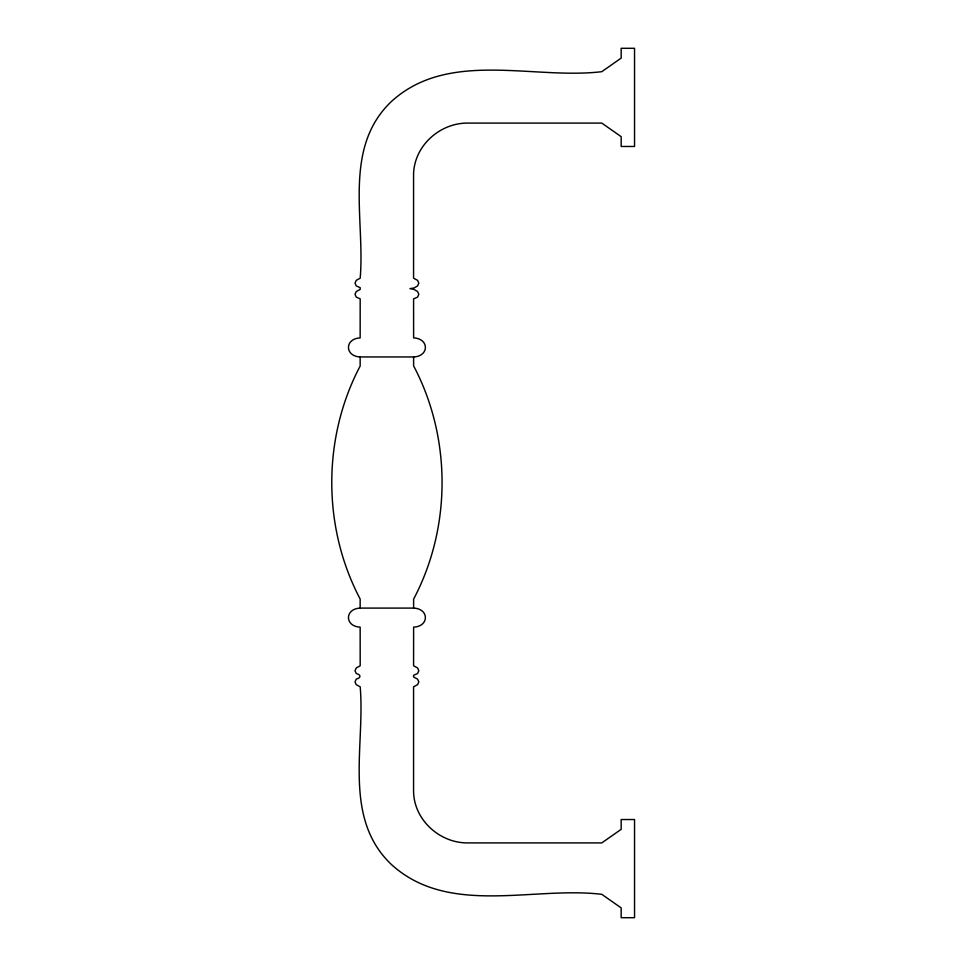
<?xml version="1.0" encoding="UTF-8"?>
<svg xmlns="http://www.w3.org/2000/svg" width="966" height="966" viewBox="0 0 966 966"><rect width="100%" height="100%" fill="white"/><g stroke="black" fill="none" stroke-linecap="round" stroke-linejoin="round"><path stroke-width="1.45" d="M360.149 356.949L413.617 356.949C429.29 356.357 429.29 338.498 413.617 337.907L413.581 298.917L417.566 297.117L418.833 294.316L417.566 291.527L414.112 289.474L409.946 288.641L414.112 287.977L417.566 285.936L418.833 283.135L417.566 280.333L413.569 278.208L413.569 176.198C412.977 146.639 439.723 122.32 468.776 123.093L601.782 123.093L621.174 136.665L621.174 146.47L634.541 146.47L634.541 48.3L621.174 48.3L621.174 58.105L601.782 71.677C533.027 79.937 448.453 49.278 391.266 101.635C342.556 148.148 365.245 219.101 360.185 278.22L356.273 280.333L355.005 283.135L356.273 285.936L360.185 287.687L360.185 289.402L356.273 291.527L355.005 294.316L356.273 297.117L360.185 298.868L360.149 337.907C344.572 338.571 344.572 356.285 360.149 356.949L360.149 366.042C322.318 437.755 322.318 527.279 360.149 599.005L360.149 608.097C344.572 608.749 344.572 626.475 360.149 627.127L360.185 665.803L356.273 667.929L355.005 670.718L356.273 673.519C361.224 674.654 361.224 677.975 356.273 679.11L355.005 681.911L356.273 684.701L360.185 686.826C365.329 745.945 342.399 817.791 391.266 864.365C448.453 916.722 533.027 886.063 601.782 894.323L621.174 907.895L621.174 917.7L634.541 917.7L634.541 819.53L621.174 819.53L621.174 829.335L601.782 842.907L468.776 842.907C439.723 843.68 412.977 819.361 413.569 789.802L413.569 686.838L417.566 684.701L418.833 681.911L417.566 679.11L413.569 676.985L413.569 675.331L417.566 673.519L418.833 670.718L417.566 667.929L413.581 665.791L413.617 627.127C429.29 626.548 429.29 608.677 413.617 608.097L360.149 608.097M413.617 356.949L413.605 365.873C451.545 437.683 451.545 527.364 413.605 599.162L413.617 608.097"/></g></svg>
